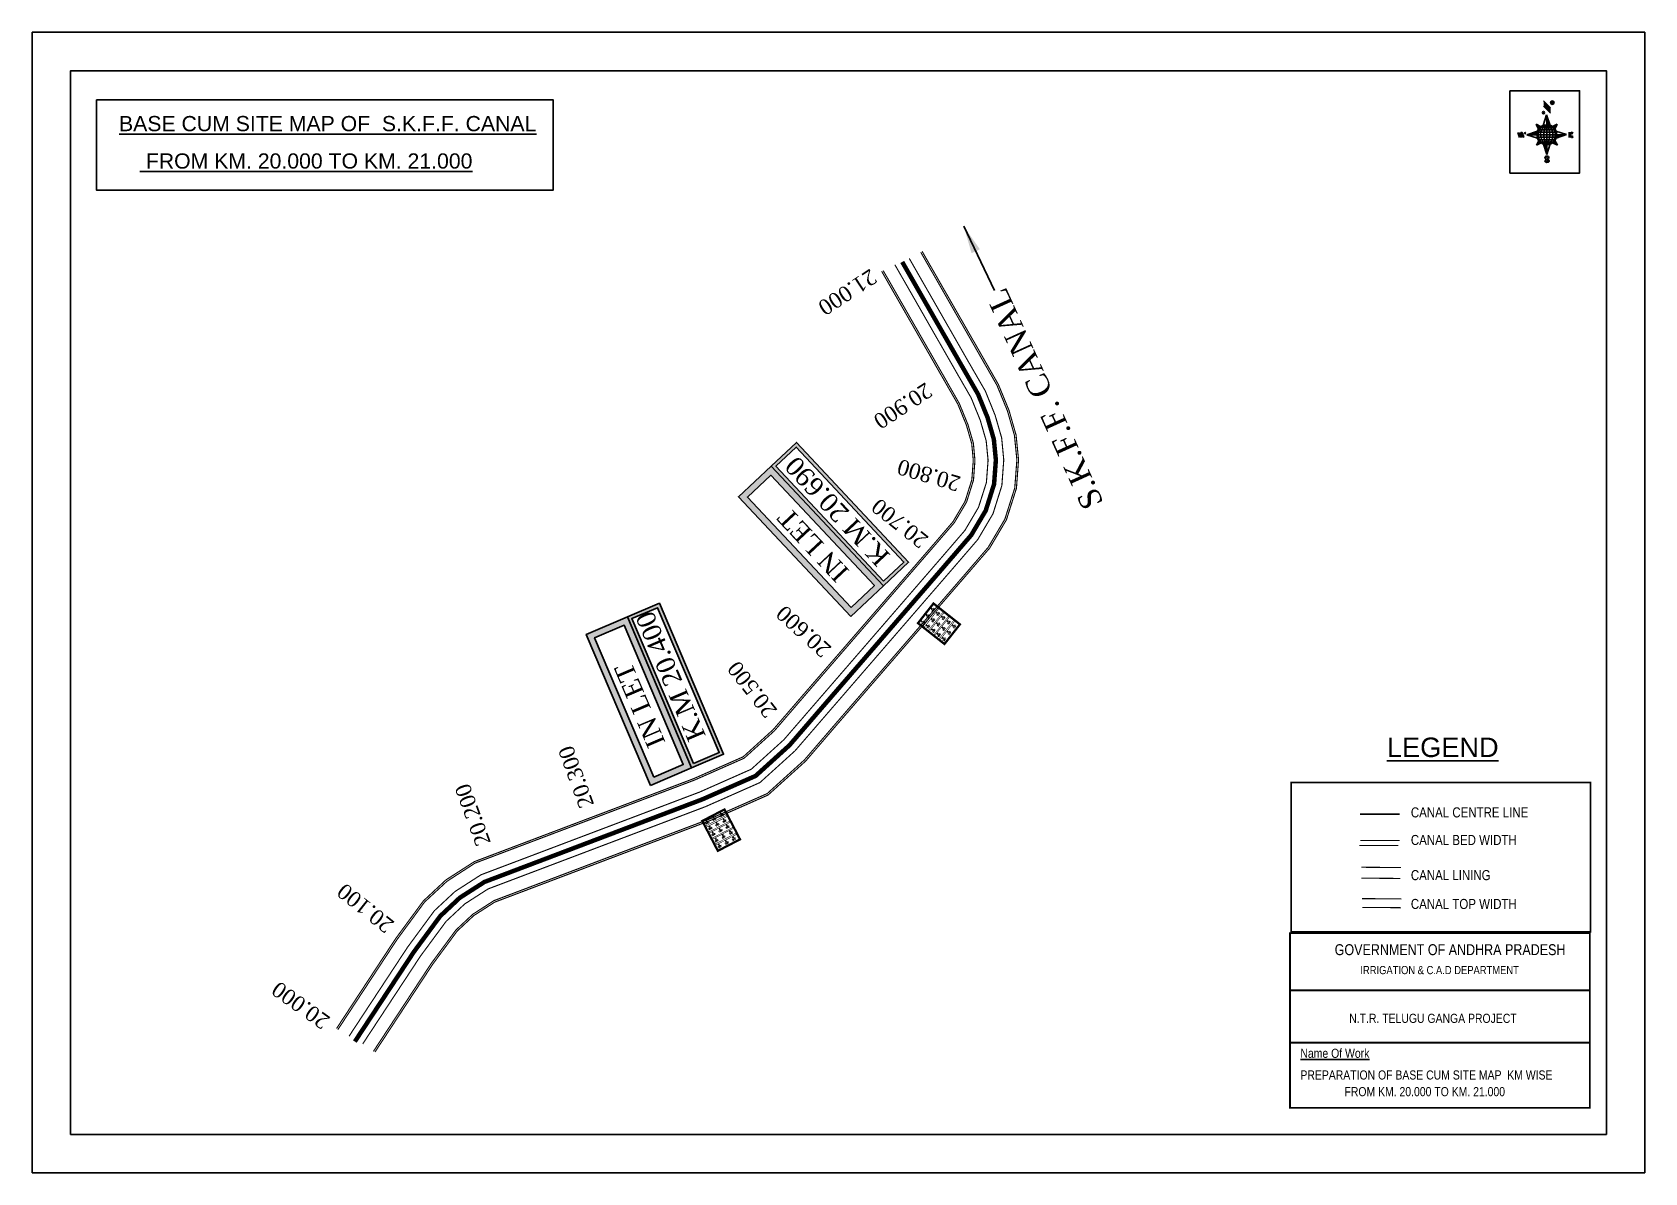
# Model space of a CAD drawing. Header units: inches. Extents: x 15 to 1465, y 11 to 1036.
import ezdxf
from ezdxf.enums import TextEntityAlignment as Align

# ---------------------------------------------------------------- set-up
doc = ezdxf.new("R2010")
doc.units = ezdxf.units.IN
doc.header["$MEASUREMENT"] = 0
for name, color, linetype in [('AQUADUCT', 1, 'Continuous'), ('bed with', 5, 'Continuous'), ('BLOCK', 7, 'Continuous'), ('bord', 1, 'Continuous'), ('C LINE COO', 6, 'Continuous'), ('cahnige', 7, 'Continuous'), ('FRAME 025', 7, 'Continuous'), ('lining', 4, 'Continuous'), ('TABLE', 7, 'Continuous'), ('TEXT', 7, 'Continuous'), ('TITLEBLOCK', 7, 'Continuous'), ('top of bund', 1, 'Continuous'), ('V', 6, 'Continuous'), ('ZSTU', 7, 'Continuous')]:
    doc.layers.add(name, color=color, linetype=linetype)
doc.styles.add('5mm', font='times.ttf', dxfattribs={"height": 3})
doc.styles.add('A', font='arial.ttf')
doc.styles.add('ARIALN', font='ARIALN.TTF')
doc.styles.get("Standard").update_dxf_attribs({"font": 'arial.ttf'})
doc.dimstyles.get("Standard").update_dxf_attribs({"dimtxt": 0.18, "dimasz": 0.18, "dimexe": 0.18, "dimexo": 0.0625, "dimgap": 0.09, "dimtad": 0, "dimtih": 1, "dimtoh": 1, "dimdec": 4, "dimzin": 0, "dimdsep": 46, "dimtxsty": 'Standard', "dimcen": 0.09, "dimadec": 0, "dimazin": 0, "dimtfac": 1, "dimtdec": 4, "dimtofl": 0, "dimtmove": 0, "dimatfit": 3, "dimfxl": 1, "dimtolj": 1, "dimtzin": 0, "dimarcsym": 0})
pattern_1 = [(267.297113149, (-8720374.938, 50637915.138), (10.5367255337, -0.497431438), [])]
pattern_2 = [(357.297113149, (-8720374.938, 50637915.138), (0.497431438, 10.5367255337), [])]

# ---------------------------------------------------------------- blocks, each defined once
blk = doc.blocks.new('IN')
at = {"layer": 'ZSTU'}
for points in [[(319839.5, 1602417.4), (319839.6, 1602417.3), (319839.5, 1602417.1), (319839.3, 1602417.3)], [(319846.6, 1602417.4), (319846.8, 1602417.3), (319846.6, 1602417.1), (319846.4, 1602417.3)], [(319853.9, 1602417.4), (319854.1, 1602417.3), (319853.9, 1602417.1), (319853.7, 1602417.3)], [(319839.5, 1602411.6), (319839.6, 1602411.5), (319839.5, 1602411.3), (319839.3, 1602411.5)], [(319839.5, 1602405.5), (319839.6, 1602405.4), (319839.5, 1602405.2), (319839.3, 1602405.4)], [(319846.6, 1602411.6), (319846.8, 1602411.5), (319846.6, 1602411.3), (319846.4, 1602411.5)], [(319846.6, 1602405.5), (319846.8, 1602405.4), (319846.6, 1602405.2), (319846.4, 1602405.4)], [(319853.9, 1602411.6), (319854.1, 1602411.5), (319853.9, 1602411.3), (319853.7, 1602411.5)], [(319853.9, 1602405.5), (319854.1, 1602405.4), (319853.9, 1602405.2), (319853.7, 1602405.4)], [(319839.5, 1602399.3), (319839.6, 1602399.1), (319839.5, 1602398.9), (319839.3, 1602399.1)], [(319839.5, 1602393.2), (319839.6, 1602393), (319839.5, 1602392.8), (319839.3, 1602393)], [(319846.6, 1602399.3), (319846.8, 1602399.1), (319846.6, 1602398.9), (319846.4, 1602399.1)], [(319846.6, 1602393.2), (319846.8, 1602393), (319846.6, 1602392.8), (319846.4, 1602393)], [(319853.9, 1602399.3), (319854.1, 1602399.1), (319853.9, 1602398.9), (319853.7, 1602399.1)], [(319853.9, 1602393.2), (319854.1, 1602393), (319853.9, 1602392.8), (319853.7, 1602393)]]:
    blk.add_hatch(color=4, dxfattribs=at).paths.add_polyline_path(points)
at = {"layer": 'ZSTU', "color": 9, "const_width": 2}
blk.add_lwpolyline([(319836.1, 1602418.7), (319858.6, 1602418.7), (319858.6, 1602388.4), (319836.1, 1602388.4)], close=True, dxfattribs=at)
at = {"layer": 'ZSTU', "color": 4, "const_width": 0.5}
for points in [[(319839.5, 1602417.1), (319838.5, 1602416.1)], [(319839.5, 1602417.1), (319840.5, 1602416.1)], [(319839.5, 1602414.2), (319839.5, 1602416.7)], [(319846.6, 1602417.1), (319845.6, 1602416.1)], [(319846.6, 1602417.1), (319847.7, 1602416.1)], [(319846.6, 1602414.2), (319846.6, 1602416.7)], [(319853.9, 1602417.1), (319852.9, 1602416.1)], [(319853.9, 1602417.1), (319855, 1602416.1)], [(319853.9, 1602414.2), (319853.9, 1602416.7)], [(319839.5, 1602411.3), (319838.5, 1602410.3)], [(319839.5, 1602405.2), (319838.5, 1602404.2)], [(319839.5, 1602411.3), (319840.5, 1602410.3)], [(319839.5, 1602408.4), (319839.5, 1602410.9)], [(319839.5, 1602405.2), (319840.5, 1602404.2)], [(319839.5, 1602402.3), (319839.5, 1602404.9)], [(319846.6, 1602411.3), (319845.6, 1602410.3)], [(319846.6, 1602405.2), (319845.6, 1602404.2)], [(319846.6, 1602411.3), (319847.7, 1602410.3)], [(319846.6, 1602405.2), (319847.7, 1602404.2)], [(319846.6, 1602408.4), (319846.6, 1602410.9)], [(319846.6, 1602402.3), (319846.6, 1602404.9)], [(319853.9, 1602411.3), (319852.9, 1602410.3)], [(319853.9, 1602405.2), (319852.9, 1602404.2)], [(319853.9, 1602411.3), (319855, 1602410.3)], [(319853.9, 1602408.4), (319853.9, 1602410.9)], [(319853.9, 1602405.2), (319855, 1602404.2)], [(319853.9, 1602402.3), (319853.9, 1602404.9)], [(319839.5, 1602398.9), (319838.5, 1602397.9)], [(319839.5, 1602392.8), (319838.5, 1602391.9)], [(319839.5, 1602398.9), (319840.5, 1602397.9)], [(319839.5, 1602396.1), (319839.5, 1602398.6)], [(319839.5, 1602392.8), (319840.5, 1602391.8)], [(319839.5, 1602390), (319839.5, 1602392.5)], [(319846.6, 1602398.9), (319845.6, 1602397.9)], [(319846.6, 1602392.8), (319845.6, 1602391.9)], [(319846.6, 1602398.9), (319847.7, 1602397.9)], [(319846.6, 1602392.8), (319847.7, 1602391.8)], [(319846.6, 1602396.1), (319846.6, 1602398.6)], [(319846.6, 1602390), (319846.6, 1602392.5)], [(319853.9, 1602398.9), (319852.9, 1602397.9)], [(319853.9, 1602392.8), (319852.9, 1602391.9)], [(319853.9, 1602398.9), (319855, 1602397.9)], [(319853.9, 1602396.1), (319853.9, 1602398.6)], [(319853.9, 1602392.8), (319855, 1602391.8)], [(319853.9, 1602390), (319853.9, 1602392.5)]]:
    blk.add_lwpolyline(points, dxfattribs=at)
at = {"layer": 'ZSTU', "color": 4}
for points in [[(319839.5, 1602417.4), (319839.6, 1602417.3), (319839.5, 1602417.1), (319839.3, 1602417.3), (319839.5, 1602417.4)], [(319846.6, 1602417.4), (319846.8, 1602417.3), (319846.6, 1602417.1), (319846.4, 1602417.3), (319846.6, 1602417.4)], [(319853.9, 1602417.4), (319854.1, 1602417.3), (319853.9, 1602417.1), (319853.7, 1602417.3), (319853.9, 1602417.4)], [(319838.2, 1602415.2), (319838.2, 1602415.8)], [(319838.2, 1602409.4), (319838.2, 1602410)], [(319838.2, 1602403.3), (319838.2, 1602403.9)], [(319838.5, 1602414.2), (319838.5, 1602414.8)], [(319838.5, 1602408.4), (319838.5, 1602409)], [(319838.5, 1602402.3), (319838.5, 1602402.9)], [(319838.7, 1602409.4), (319838.7, 1602410)], [(319838.7, 1602403.3), (319838.7, 1602403.9)], [(319839.5, 1602411.6), (319839.6, 1602411.5), (319839.5, 1602411.3), (319839.3, 1602411.5), (319839.5, 1602411.6)], [(319839.5, 1602405.5), (319839.6, 1602405.4), (319839.5, 1602405.2), (319839.3, 1602405.4), (319839.5, 1602405.5)], [(319840, 1602415.2), (319840, 1602415.8)], [(319840, 1602409.4), (319840, 1602410)], [(319840, 1602403.3), (319840, 1602403.9)], [(319840.4, 1602414.3), (319840.4, 1602414.9)], [(319840.4, 1602408.5), (319840.4, 1602409.1)], [(319840.4, 1602402.4), (319840.4, 1602403)], [(319840.7, 1602415.3), (319840.7, 1602415.9)], [(319840.7, 1602409.5), (319840.7, 1602410.1)], [(319840.7, 1602403.4), (319840.7, 1602404)], [(319845.4, 1602415.2), (319845.4, 1602415.8)], [(319845.4, 1602409.4), (319845.4, 1602410)], [(319845.4, 1602403.3), (319845.4, 1602403.9)], [(319845.6, 1602414.2), (319845.6, 1602414.8)], [(319845.6, 1602408.4), (319845.6, 1602409)], [(319845.6, 1602402.3), (319845.6, 1602402.9)], [(319845.8, 1602415.2), (319845.8, 1602415.7)], [(319845.8, 1602409.4), (319845.8, 1602410)], [(319845.8, 1602403.3), (319845.8, 1602403.9)], [(319846.6, 1602411.6), (319846.8, 1602411.5), (319846.6, 1602411.3), (319846.4, 1602411.5), (319846.6, 1602411.6)], [(319846.6, 1602405.5), (319846.8, 1602405.4), (319846.6, 1602405.2), (319846.4, 1602405.4), (319846.6, 1602405.5)], [(319847.1, 1602415.2), (319847.1, 1602415.8)], [(319847.1, 1602409.4), (319847.1, 1602410)], [(319847.1, 1602403.3), (319847.1, 1602403.9)], [(319847.5, 1602414.3), (319847.5, 1602414.9)], [(319847.5, 1602408.5), (319847.5, 1602409.1)], [(319847.5, 1602402.4), (319847.5, 1602403)], [(319847.8, 1602415.3), (319847.8, 1602415.9)], [(319847.8, 1602409.5), (319847.8, 1602410.1)], [(319847.8, 1602403.4), (319847.8, 1602404)], [(319852.6, 1602415.2), (319852.6, 1602415.8)], [(319852.6, 1602409.4), (319852.6, 1602410)], [(319852.6, 1602403.3), (319852.6, 1602403.9)], [(319852.9, 1602414.2), (319852.9, 1602414.8)], [(319852.9, 1602408.4), (319852.9, 1602409)], [(319852.9, 1602402.3), (319852.9, 1602402.9)], [(319853.1, 1602415.2), (319853.1, 1602415.7)], [(319853.1, 1602409.4), (319853.1, 1602410)], [(319853.1, 1602403.3), (319853.1, 1602403.9)], [(319853.9, 1602411.6), (319854.1, 1602411.5), (319853.9, 1602411.3), (319853.7, 1602411.5), (319853.9, 1602411.6)], [(319853.9, 1602405.5), (319854.1, 1602405.4), (319853.9, 1602405.2), (319853.7, 1602405.4), (319853.9, 1602405.5)], [(319854.4, 1602415.2), (319854.4, 1602415.8)], [(319854.4, 1602409.4), (319854.4, 1602410)], [(319854.4, 1602403.3), (319854.4, 1602403.9)], [(319854.8, 1602414.3), (319854.8, 1602414.9)], [(319854.8, 1602408.5), (319854.8, 1602409.1)], [(319854.8, 1602402.4), (319854.8, 1602403)], [(319855.1, 1602415.3), (319855.1, 1602415.9)], [(319855.1, 1602409.5), (319855.1, 1602410.1)], [(319855.1, 1602403.4), (319855.1, 1602404)], [(319838.2, 1602397), (319838.2, 1602397.6)], [(319838.2, 1602391), (319838.2, 1602391.6)], [(319838.5, 1602396.1), (319838.5, 1602396.7)], [(319838.5, 1602390), (319838.5, 1602390.6)], [(319838.7, 1602397), (319838.7, 1602397.6)], [(319838.7, 1602390.9), (319838.7, 1602391.5)], [(319839.5, 1602399.3), (319839.6, 1602399.1), (319839.5, 1602398.9), (319839.3, 1602399.1), (319839.5, 1602399.3)], [(319839.5, 1602393.2), (319839.6, 1602393), (319839.5, 1602392.8), (319839.3, 1602393), (319839.5, 1602393.2)], [(319840, 1602397), (319840, 1602397.6)], [(319840, 1602391), (319840, 1602391.6)], [(319840.4, 1602396.2), (319840.4, 1602396.7)], [(319840.4, 1602390.1), (319840.4, 1602390.7)], [(319840.7, 1602397.1), (319840.7, 1602397.7)], [(319840.7, 1602391.1), (319840.7, 1602391.7)], [(319845.4, 1602397), (319845.4, 1602397.6)], [(319845.4, 1602391), (319845.4, 1602391.6)], [(319845.6, 1602396.1), (319845.6, 1602396.7)], [(319845.6, 1602390), (319845.6, 1602390.6)], [(319845.8, 1602397), (319845.8, 1602397.6)], [(319845.8, 1602390.9), (319845.8, 1602391.5)], [(319846.6, 1602399.3), (319846.8, 1602399.1), (319846.6, 1602398.9), (319846.4, 1602399.1), (319846.6, 1602399.3)], [(319846.6, 1602393.2), (319846.8, 1602393), (319846.6, 1602392.8), (319846.4, 1602393), (319846.6, 1602393.2)], [(319847.1, 1602397), (319847.1, 1602397.6)], [(319847.1, 1602391), (319847.1, 1602391.6)], [(319847.5, 1602396.2), (319847.5, 1602396.7)], [(319847.5, 1602390.1), (319847.5, 1602390.7)], [(319847.8, 1602397.1), (319847.8, 1602397.7)], [(319847.8, 1602391.1), (319847.8, 1602391.7)], [(319852.6, 1602397), (319852.6, 1602397.6)], [(319852.6, 1602391), (319852.6, 1602391.6)], [(319852.9, 1602396.1), (319852.9, 1602396.7)], [(319852.9, 1602390), (319852.9, 1602390.6)], [(319853.1, 1602397), (319853.1, 1602397.6)], [(319853.1, 1602390.9), (319853.1, 1602391.5)], [(319853.9, 1602399.3), (319854.1, 1602399.1), (319853.9, 1602398.9), (319853.7, 1602399.1), (319853.9, 1602399.3)], [(319853.9, 1602393.2), (319854.1, 1602393), (319853.9, 1602392.8), (319853.7, 1602393), (319853.9, 1602393.2)], [(319854.4, 1602397), (319854.4, 1602397.6)], [(319854.4, 1602391), (319854.4, 1602391.6)], [(319854.8, 1602396.2), (319854.8, 1602396.7)], [(319854.8, 1602390.1), (319854.8, 1602390.7)], [(319855.1, 1602397.1), (319855.1, 1602397.7)], [(319855.1, 1602391.1), (319855.1, 1602391.7)]]:
    blk.add_lwpolyline(points, dxfattribs=at)
at = {"layer": 'ZSTU', "color": 8, "const_width": 0.5}
for points in [[(319836.1, 1602413.3), (319858.6, 1602413.3)], [(319836.1, 1602412), (319858.6, 1602412)], [(319836.1, 1602407.2), (319858.6, 1602407.2)], [(319836.1, 1602406.1), (319858.6, 1602406.1)], [(319836.1, 1602400.9), (319858.6, 1602400.9)], [(319836.1, 1602399.9), (319858.6, 1602399.9)], [(319836.1, 1602395), (319858.6, 1602395)], [(319836.1, 1602393.8), (319858.6, 1602393.8)]]:
    blk.add_lwpolyline(points, dxfattribs=at)
blk = doc.blocks.new('*X4')
at = {"color": 0, "linetype": 'Continuous'}
for p, q in [((6321.6, 240.5), (6322.3, 241.2)), ((6321.6, 240.3), (6322.3, 241)), ((6321.6, 240.1), (6322.3, 240.8)), ((6321.6, 239.9), (6322.4, 240.7)), ((6321.6, 239.8), (6322.4, 240.6)), ((6321.6, 239.6), (6322.5, 240.5)), ((6321.6, 239.4), (6322.5, 240.3)), ((6321.6, 239.2), (6322.6, 240.2)), ((6321.7, 239.1), (6322.6, 240.1)), ((6321.8, 240.8), (6322.4, 241.4)), ((6321.8, 239), (6322.7, 240)), ((6321.8, 239), (6322.8, 239.9)), ((6321.9, 238.9), (6322.9, 239.8)), ((6322, 238.8), (6323, 239.7)), ((6322.1, 241.3), (6322.4, 241.6)), ((6322.1, 238.7), (6323.1, 239.6)), ((6322.2, 238.6), (6323.1, 239.6)), ((6322.3, 238.5), (6323.2, 239.5)), ((6322.4, 238.5), (6323.3, 239.4)), ((6322.5, 238.4), (6323.4, 239.3)), ((6322.7, 238.4), (6323.6, 239.3)), ((6322.8, 238.3), (6323.7, 239.2)), ((6322.9, 238.3), (6323.8, 239.1)), ((6323.1, 238.2), (6323.9, 239.1)), ((6323.2, 238.2), (6324, 239)), ((6323.3, 238.2), (6324.2, 239)), ((6323.5, 238.1), (6324.3, 238.9)), ((6323.7, 238.1), (6324.4, 238.9)), ((6323.8, 238.1), (6324.6, 238.8)), ((6324.1, 238.2), (6324.7, 238.8)), ((6324.3, 238.3), (6324.9, 238.8)), ((6324.6, 238.3), (6325.1, 238.8)), ((6324.8, 238.4), (6325.2, 238.8)), ((6325.1, 238.5), (6325.4, 238.8)), ((6325.4, 238.6), (6325.6, 238.8))]:
    blk.add_line(p, q, dxfattribs=at)
blk = doc.blocks.new('*X3')
at = {"color": 0, "linetype": 'Continuous'}
for p, q in [((6324.4, 240.3), (6324.5, 240.4)), ((6324.6, 240.3), (6324.8, 240.5)), ((6324.7, 240.2), (6325, 240.5)), ((6324.8, 240.2), (6325.2, 240.6)), ((6325, 240.1), (6325.5, 240.6)), ((6325.1, 240.1), (6325.6, 240.6)), ((6325.2, 240), (6325.8, 240.6)), ((6325.3, 240), (6326, 240.6)), ((6325.4, 239.9), (6326.1, 240.6)), ((6325.5, 239.8), (6326.2, 240.5)), ((6325.6, 239.8), (6326.3, 240.5)), ((6325.7, 239.7), (6326.5, 240.4)), ((6325.9, 239.6), (6326.6, 240.3)), ((6326, 239.5), (6326.7, 240.3)), ((6326, 239.4), (6326.8, 240.2)), ((6326.1, 239.3), (6327, 240.2)), ((6326.2, 239.3), (6327.1, 240.1)), ((6326.3, 239.2), (6327.1, 240)), ((6326.4, 239.1), (6327.2, 239.9)), ((6326.5, 239), (6327.3, 239.8)), ((6326.5, 238.9), (6327.4, 239.7)), ((6326.6, 238.8), (6327.5, 239.6)), ((6326.7, 238.7), (6327.5, 239.5)), ((6326.8, 238.6), (6327.6, 239.4)), ((6326.8, 238.5), (6327.7, 239.3)), ((6326.8, 236.5), (6327.4, 237)), ((6326.9, 238.3), (6327.8, 239.2)), ((6326.9, 238.2), (6327.9, 239.1)), ((6326.9, 236.8), (6327.6, 237.4)), ((6327, 238.1), (6327.8, 239)), ((6327, 237.9), (6327.8, 238.8)), ((6327, 237.8), (6327.8, 238.6)), ((6327, 237.6), (6327.8, 238.4)), ((6327, 237.4), (6327.8, 238.2)), ((6327, 237.3), (6327.8, 238)), ((6327, 237.1), (6327.8, 237.9))]:
    blk.add_line(p, q, dxfattribs=at)
blk = doc.blocks.new('H')
at = {"layer": 'bord', "extrusion": (0.000427885, 0.004792, 0.999988)}
h = blk.add_hatch(dxfattribs=at)
h.set_pattern_fill('LINE', color=8, scale=84.387686, angle=-2.7029, style=0)
h.set_pattern_definition(pattern_2)
h.paths.add_polyline_path([(-492, 786, -0.090992), (-448, 775), (-486, 912)])
h = blk.add_hatch(dxfattribs=at)
h.set_pattern_fill('LINE', color=8, scale=84.387686, angle=-92.7029, style=0)
h.set_pattern_definition(pattern_1)
h.paths.add_polyline_path([(-625, 665, -0.090992), (-615, 710), (-751, 671)])
h = blk.add_hatch(dxfattribs=at)
h.set_pattern_fill('LINE', color=8, scale=84.387686, angle=-92.7029, style=0)
h.set_pattern_definition(pattern_1)
h.paths.add_polyline_path([(-246, 647), (-372, 653, -0.090992), (-382, 609)])
h = blk.add_hatch(dxfattribs=at)
h.set_pattern_fill('LINE', color=8, scale=84.387686, angle=-2.7029, style=0)
h.set_pattern_definition(pattern_2)
h.paths.add_polyline_path([(-504, 533, -0.090992), (-549, 543), (-510, 406)])
for p, q in [((-516, 1087, -1217), (-432, 994, -1217)), ((-538, 774, -1216), (-487, 906, -1216)), ((-519, 1020, -1217), (-435, 927, -1216)), ((-487, 906, -1216), (-493, 780, -1216)), ((-487, 906, -1216), (-448, 769, -1216)), ((-865, 701, -1215), (-847, 638, -1215)), ((-847, 700, -1215), (-829, 637, -1215)), ((-829, 699, -1215), (-811, 636, -1215)), ((-829, 699, -1215), (-811, 698, -1215)), ((-811, 698, -1215), (-794, 635, -1215)), ((-752, 665, -1215), (-615, 704, -1215)), ((-752, 665, -1215), (-625, 659, -1215)), ((-619, 614, -1215), (-752, 665, -1215)), ((-627, 794, -1216), (-567, 760, -1216)), ((-627, 794, -1216), (-584, 747, -1215)), ((-599, 731, -1215), (-627, 794, -1216)), ((-421, 753, -1216), (-359, 781, -1216)), ((-359, 781, -1216), (-405, 739, -1216)), ((-359, 781, -1216), (-392, 721, -1215)), ((-246, 641, -1215), (-383, 603, -1215)), ((-379, 693, -1215), (-246, 641, -1215)), ((-373, 647, -1215), (-246, 641, -1215)), ((-213, 669, -1215), (-217, 601, -1215)), ((-197, 600, -1215), (-194, 668, -1215)), ((-639, 526, -1214), (-606, 585, -1215)), ((-639, 526, -1214), (-593, 568, -1215)), ((-577, 553, -1215), (-639, 526, -1214)), ((-511, 400, -1214), (-549, 537, -1214)), ((-460, 533, -1215), (-511, 400, -1214)), ((-505, 527, -1214), (-511, 400, -1214)), ((-371, 513, -1214), (-431, 546, -1215)), ((-371, 513, -1214), (-414, 560, -1215)), ((-399, 576, -1215), (-371, 513, -1214))]:
    blk.add_line(p, q, dxfattribs=at)
at = {"layer": 'bord', "color": 8, "linetype": 'ByBlock', "extrusion": (0.000427885, 0.004792, 0.999988)}
for p, q in [((-373, 647, -1215), (-625, 659, -1215)), ((-378, 616, -1215), (-623, 628, -1215)), ((-375, 679, -1215), (-620, 691, -1215)), ((-386, 711, -1215), (-605, 722, -1215)), ((-411, 744, -1216), (-578, 752, -1216)), ((-493, 780, -1216), (-505, 527, -1214)), ((-392, 585, -1215), (-611, 595, -1215)), ((-420, 555, -1215), (-587, 562, -1215))]:
    blk.add_line(p, q, dxfattribs=at)
at = {"layer": 'bord', "extrusion": (0.000427885, 0.004792, 0.999988), "elevation": -1212}
for points, const_width in [([(-522, 960), (-516, 1093)], 1.61), ([(-434, 933), (-428, 1066)], 1.61), ([(-870, 707), (-846, 706)], 0.642), ([(-829, 643), (-855, 644)], 0.642), ([(-829, 643), (-821, 678)], 0.642), ([(-811, 642), (-784, 641)], 0.642), ([(-793, 641), (-782, 694)], 0.642), ([(-223, 676), (-174, 673)], 0.706), ([(-195, 645), (-185, 644)], 0.706), ([(-177, 605), (-226, 607)], 0.706)]:
    blk.add_lwpolyline(points, dxfattribs=dict(at, const_width=const_width))
for points, const_width in [([(-414, 1073, 1), (-398, 1058, 1)], 22.3), ([(-530, 950, 1), (-520, 939, 1)], 14.8), ([(-776, 697, 1), (-769, 690, 1)], 8.9), ([(-180, 618, 1), (-173, 611, 1)], 9.79), ([(-178, 667, 1), (-171, 660, 1)], 9.79), ([(-525, 322, 1), (-533, 329, 1)], 11.1), ([(-490, 362, 1), (-498, 369, 1)], 11.1)]:
    blk.add_lwpolyline(points, format="xyb", close=True, dxfattribs=dict(at, const_width=const_width))
for points in [[(-537, 317), (-531, 310), (-520, 307), (-505, 307), (-494, 310), (-486, 318), (-487, 326), (-491, 333), (-494, 336), (-503, 341), (-522, 347), (-530, 352), (-534, 355), (-537, 363), (-537, 373), (-530, 381), (-520, 384), (-504, 384), (-493, 380), (-487, 373)], [(-522, 348), (-526, 354), (-528, 361), (-528, 371), (-526, 375), (-521, 381), (-515, 384)], [(-505, 307), (-499, 312), (-497, 319), (-497, 327), (-501, 335), (-509, 343)]]:
    blk.add_lwpolyline(points, dxfattribs=at)
at = {"layer": 'bord', "extrusion": (0.000427885, 0.004792, 0.999988)}
for centre, radius in [((-406, 1065, -1212), 22.3), ((-525, 944, -1212), 14.8), ((-773, 694, -1212), 8.9), ((-498, 659, -1212), 127), ((-177, 615, -1212), 9.79), ((-174, 663, -1212), 9.79), ((-529, 325, -1212), 11.1), ((-494, 365, -1212), 11.1)]:
    blk.add_circle(centre, radius, dxfattribs=at)
at = {"layer": 'bord', "color": 8, "linetype": 'ByBlock', "extrusion": (0.000427885, 0.004792, 0.999988)}
for centre, radius, start, end in [((-482, 658, -1212), 128, 94.9254, 259.6691), ((-437, 656, -1212), 141, 113.2864, 241.308), ((-316, 651, -1212), 222, 142.5892, 212.0053), ((-560, 662, -1212), 141, 293.2864, 61.308), ((-681, 668, -1212), 222, 322.5892, 32.0053), ((-515, 660, -1212), 128, 274.9254, 79.6691)]:
    blk.add_arc(centre, radius, start, end, dxfattribs=at)
at = {"layer": 'bord', "extrusion": (0.000427885, 0.004792, 0.999988)}
for points in [[(-516, 1093, -1212), (-431, 1000, -1212), (-519, 1026, -1212), (-434, 933, -1212)], [(-864, 707, -1212), (-846, 706, -1212), (-846, 644, -1212), (-829, 643, -1212)], [(-829, 705, -1212), (-811, 704, -1212), (-811, 642, -1212), (-793, 641, -1212)], [(-193, 674, -1212), (-197, 606, -1212), (-213, 675, -1212), (-216, 607, -1212)]]:
    blk.add_solid(points, dxfattribs=at)
at = {"layer": 'bord', "extrusion": (0.000427885, 0.004792, 0.999988), "xscale": 7.977342409717546, "yscale": 7.977342408231451, "zscale": 7.977342408476333, "rotation": 138.0840426661453}
for name, p in [('*X3', (38301, -31929, -1212)), ('*X4', (38314, -31951, -1212))]:
    blk.add_blockref(name, p, dxfattribs=at)
blk = doc.blocks.new('KKKK')
at = {"layer": 'cahnige', "color": 1, "style": '5mm'}
blk.add_text('S.K.F.F. CANAL', height=20, rotation=19.1758, dxfattribs=at).set_placement((317677.4, 1602113.8))
at = {"layer": 'ZSTU', "color": 1}
blk.add_leader([(317936.6, 1602216.4), (317876.5, 1602194.2)], dimstyle='Standard', override={"dimasz": 25, "dimgap": 0.09, "dimtad": 0}, dxfattribs=at)

msp = doc.modelspace()

# ---------------------------------------------------------------- hatches: boundary and pattern name
at = {"layer": 'C LINE COO'}
h = msp.add_hatch(color=200, dxfattribs=at)
h.paths.add_polyline_path([(780.4, 542.9), (683.6, 646.2), (702, 663.4), (798.8, 560.1)], flags=16)
h.paths.add_polyline_path([(780.3, 538.6), (679.3, 646.3), (702.1, 667.6), (803, 559.9)])
h = msp.add_hatch(color=135, dxfattribs=at)
h.set_gradient(color1=(141, 177, 78), color2=(107, 135, 59), one_color=1, tint=0.38)
h.paths.add_polyline_path([(751.2, 519.2), (658.1, 618.5), (679.1, 638.2), (772.2, 538.9)], flags=16)
h.paths.add_polyline_path([(750.9, 511.1), (650, 618.8), (679.3, 646.3), (780.3, 538.6)])
h = msp.add_hatch(color=200, dxfattribs=at)
h.paths.add_polyline_path([(609.5, 379), (554.1, 509.3), (577.3, 519.1), (632.7, 388.9)], flags=16)
h.paths.add_polyline_path([(607.9, 375.1), (550.1, 510.9), (578.9, 523.1), (636.6, 387.3)])
h = msp.add_hatch(color=135, dxfattribs=at)
h.set_gradient(color1=(141, 177, 78), color2=(107, 135, 59), one_color=1, tint=0.38)
h.paths.add_polyline_path([(573.9, 366.8), (520.6, 492.1), (547.1, 503.4), (600.4, 378.1)], flags=16)
h.paths.add_polyline_path([(570.9, 359.3), (513.1, 495.1), (550.1, 510.9), (607.9, 375.1)])

# ---------------------------------------------------------------- linework, layer by layer
at = {"linetype": 'ByBlock'}
for points in [[(15.1, 1036.3), (1464.8, 1036.3), (1464.8, 11.2), (15.1, 11.2)], [(1430.3, 45.7), (49.6, 45.7), (49.6, 1001.8), (1430.3, 1001.8)]]:
    msp.add_lwpolyline(points, close=True, dxfattribs=at)
at = {"linetype": 'ByBlock', "elevation": -0.1}
msp.add_lwpolyline([(1343.6, 983.7), (1406.2, 983.7), (1406.2, 909.7), (1343.6, 909.7)], close=True, dxfattribs=at)
at = {"layer": 'bed with', "const_width": 1}
for points in [[(790.6, 827.4), (845.6, 731.3), (859.2, 707.7), (867.4, 687.5), (872.7, 669.1), (874.4, 651.7), (872.9, 631.6), (865.8, 609.3), (853.6, 588.6), (835.1, 567.1), (717.2, 430.9), (690.8, 400.4), (661.5, 373.9), (614.9, 353.3), (418.5, 279), (395.2, 264), (376.6, 246.7), (352.5, 213.9), (299.9, 133.9)], [(803.5, 833.1), (857.8, 738.3), (871.9, 713.9), (880.7, 692.2), (886.6, 671.8), (888.5, 651.9), (886.8, 628.9), (878.8, 603.5), (865.1, 580.3), (845.8, 557.9), (727.9, 421.7), (700.9, 390.5), (669.3, 361.9), (620.2, 340.2), (424.9, 266.3), (403.9, 252.8), (387.2, 237.2), (364.1, 205.9), (312.2, 127)], [(1243.3, 305.4), (1241.2, 305.4), (1208.4, 305.4), (1208.2, 305.4)], [(1244.4, 309.8), (1241.2, 309.9), (1209.1, 309.8)]]:
    msp.add_lwpolyline(points, dxfattribs=at)
at = {"layer": 'BLOCK', "color": 4}
for p in [(853.7, 731.3), (877.8, 623.7), (817.4, 535.9), (748.2, 455.9), (695.8, 395.4), (527, 312.5), (434.4, 277.4), (361.2, 213.8), (306.6, 131.3)]:
    msp.add_point(p, dxfattribs=at)
at = {"layer": 'C LINE COO', "const_width": 4}
msp.add_lwpolyline([(797.2, 829.9), (851.7, 734.8), (865.5, 710.8), (874, 689.8), (879.6, 670.4), (881.4, 651.8), (879.8, 630.2), (872.3, 606.4), (859.3, 584.4), (840.4, 562.5), (722.5, 426.3), (695.8, 395.4), (665.4, 367.9), (617.5, 346.8), (421.7, 272.6), (399.5, 258.4), (381.9, 241.9), (358.3, 209.9), (305.1, 129.1)], dxfattribs=at)
at = {"layer": 'C LINE COO', "color": 105}
for points in [[(750.9, 511.1), (650, 618.8), (679.3, 646.3), (780.3, 538.6)], [(751.2, 519.2), (658.1, 618.5), (679.1, 638.2), (772.2, 538.9)], [(570.9, 359.3), (513.1, 495.1), (550.1, 510.9), (607.9, 375.1)], [(573.9, 366.8), (520.6, 492.1), (547.1, 503.4), (600.4, 378.1)]]:
    msp.add_lwpolyline(points, close=True, dxfattribs=at)
at = {"layer": 'C LINE COO'}
for p in [(810.9, 528.4), (618.2, 347)]:
    msp.add_point(p, dxfattribs=at)
at = {"layer": 'FRAME 025', "lineweight": -3, "const_width": 1.64}
for points in [[(1146.9, 361.9), (1416, 361.9), (1416, 227.7), (1146.9, 227.7)], [(1145.9, 226.5), (1415.4, 226.5), (1415.4, 69.5), (1145.9, 69.5)]]:
    msp.add_lwpolyline(points, close=True, dxfattribs=at)
for points in [[(1145.9, 175.2), (1415.4, 175.2)], [(1145.9, 128.1), (1415.4, 128.1)], [(1145.9, 69.5), (1415.4, 69.5)]]:
    msp.add_lwpolyline(points, dxfattribs=at)
at = {"layer": 'lining', "const_width": 1}
for points in [[(813.9, 838.6), (868, 744.1), (882.4, 719), (891.8, 696), (898.1, 674), (900.3, 652), (898.4, 626.7), (889.5, 598.7), (874.6, 573.5), (854.6, 550.2), (736.7, 414.1), (709.3, 382.3), (675.8, 352), (624.6, 329.4), (430.2, 255.8), (411.1, 243.5), (396, 229.4), (373.7, 199.2), (321.8, 120.3)], [(780.1, 822.1), (835.5, 725.5), (848.6, 702.5), (856.3, 683.7), (861.2, 666.9), (862.6, 651.6), (861.3, 633.8), (855.1, 614.1), (844, 595.4), (826.2, 574.8), (708.3, 438.6), (682.4, 408.5), (655.1, 383.8), (610.4, 364.1), (413.2, 289.5), (388, 273.2), (367.8, 254.5), (342.9, 220.6), (289.8, 139.8)], [(1210.1, 285.8), (1234.8, 285.6), (1245.5, 285.5)], [(1210.1, 276), (1236.9, 275.8), (1244.9, 275.7)]]:
    msp.add_lwpolyline(points, dxfattribs=at)
at = {"layer": 'top of bund', "color": 1, "const_width": 1}
for points in [[(815.1, 839.4), (869.3, 744.9), (883.7, 719.7), (893.2, 696.5), (899.6, 674.2), (901.8, 652.1), (899.9, 626.4), (890.9, 598.1), (875.8, 572.6), (855.7, 549.3), (737.8, 413.1), (710.4, 381.2), (676.6, 350.7), (625.2, 328), (430.8, 254.4), (412, 242.3), (397.1, 228.4), (374.9, 198.3), (323.2, 119.7)], [(778.7, 821.5), (834.2, 724.7), (847.3, 701.9), (854.9, 683.2), (859.7, 666.6), (861.1, 651.6), (859.8, 634.1), (853.7, 614.7), (842.8, 596.3), (825.1, 575.7), (707.2, 439.6), (681.3, 409.6), (654.3, 385.1), (609.9, 365.5), (412.5, 290.8), (387, 274.4), (366.7, 255.5), (341.7, 221.5), (288.7, 140.9)]]:
    msp.add_lwpolyline(points, dxfattribs=at)
at = {"layer": 'top of bund', "const_width": 1}
for points in [[(1210.6, 257.6), (1235.2, 257.4), (1246, 257.3)], [(1245.6, 249.4), (1237.7, 249.5), (1210.8, 249.7)]]:
    msp.add_lwpolyline(points, dxfattribs=at)
at = {"layer": 'V', "color": 6, "const_width": 0.229}
msp.add_lwpolyline([(1244.2, 333.4), (1241.6, 333.5), (1209, 333.4)], dxfattribs=at)
at = {"layer": 'V', "color": 6}
msp.add_lwpolyline([(1209, 333.4), (1244.2, 333.4)], dxfattribs=at)
at = {"layer": 'ZSTU'}
msp.add_lwpolyline([(72.9, 975.6), (483.3, 975.6), (483.3, 894.3), (72.9, 894.3)], close=True, dxfattribs=at)
at = {"layer": 'ZSTU', "color": 200}
for points in [[(780.3, 538.6), (679.3, 646.3), (702.1, 667.6), (803, 559.9)], [(780.4, 542.9), (683.6, 646.2), (702, 663.4), (798.8, 560.1)], [(607.9, 375.1), (550.1, 510.9), (578.9, 523.1), (636.6, 387.3)], [(609.5, 379), (554.1, 509.3), (577.3, 519.1), (632.7, 388.9)]]:
    msp.add_lwpolyline(points, close=True, dxfattribs=at)

# ---------------------------------------------------------------- block references
at = {"layer": 'AQUADUCT', "color": 1, "xscale": 0.0703495379661093, "yscale": 0.07034953800030053, "zscale": 0.07034953795990817, "rotation": 3.078330607406165}
msp.add_blockref('H', (1414.2, 900.2, 85.4), dxfattribs=at)
at = {"layer": 'ZSTU'}
for name, p, rotation in [('KKKK', (1625533.4, -168232.6), 95.28183797423972), ('IN', (1061998, -1242042.1), 51.78635738280852), ('IN', (455351.9, -1569149.4), 27.44588687639463)]:
    msp.add_blockref(name, p, dxfattribs=dict(at, rotation=rotation))

# ---------------------------------------------------------------- texts
at = {"layer": 'cahnige', "style": '5mm'}
for s, rotation, p in [('21.000', 213.3224, (768.4, 824.2)), ('20.900', 213.3224, (818.2, 722.1)), ('20.800', 163.6007, (850.7, 636.6)), ('20.700', 141.4065, (821.8, 582.3)), ('20.600', 137.6725, (734.4, 483.4)), ('20.500', 128.0782, (685.5, 427.1)), ('20.300', 110.1098, (520.4, 342.2)), ('20.200', 110.1098, (427.5, 308.1)), ('20.100', 141.5278, (341.4, 236.4)), ('20.000', 144.4362, (283.8, 150.5))]:
    msp.add_text(s, height=13.88, rotation=rotation, dxfattribs=at).set_placement(p)
at = {"layer": 'TABLE', "extrusion": (0.000201441, 0.004807, 0.999988), "style": 'A'}
msp.add_text('%%ULEGEND', height=17.48, rotation=359.9999, dxfattribs=at).set_placement((1283.2, 393.6, 2.2), align=Align.MIDDLE)
at = {"layer": 'TEXT', "color": 6}
for s, p in [('%%UBASE CUM SITE MAP OF  S.K.F.F. CANAL', (93.1, 947.4)), ('%%U FROM KM. 20.000 TO KM. 21.000', (111.9, 913.8))]:
    msp.add_text(s, height=13.655, dxfattribs=at).set_placement(p)
at = {"layer": 'TITLEBLOCK', "extrusion": (0.000201441, 0.004807, 0.999988), "style": 'ARIALN'}
for s, height, p in [('CANAL CENTRE LINE', 9.013, (1254.5, 330.6, 1.8)), ('CANAL BED WIDTH', 9.013, (1254.5, 305.8, 1.7)), ('CANAL LINING', 9.013, (1254.5, 274.2, 1.6)), ('CANAL TOP WIDTH', 9.013, (1254.5, 248.3, 1.4)), ('GOVERNMENT OF ANDHRA PRADESH ', 9.822, (1186, 206.8, -0.1)), ('IRRIGATION & C.A.D DEPARTMENT', 7.366, (1209.1, 189.7, -0.1)), ('N.T.R. TELUGU GANGA PROJECT', 8.185, (1199.1, 145.9, 0)), ('%%UName Of Work', 8.185, (1155.2, 114.5, -0.2)), ('PREPARATION OF BASE CUM SITE MAP  KM WISE', 8.185, (1155.2, 95, -0.3))]:
    msp.add_text(s, height=height, rotation=359.9999, dxfattribs=at).set_placement(p)
at = {"layer": 'TITLEBLOCK', "style": 'ARIALN'}
msp.add_text(' FROM KM. 20.000 TO KM. 21.000', height=8.185, rotation=359.9999, dxfattribs=at).set_placement((1192.2, 80))
at = {"layer": 'ZSTU', "style": '5mm'}
for s, rotation, p in [('K.M 20.690', 133.1418, (787.2, 566.3)), ('IN LET', 133.1418, (750.5, 552)), ('K.M 20.400', 113.0463, (620.9, 403.8)), ('IN LET', 113.0463, (584.6, 397.9))]:
    msp.add_text(s, height=16.84, rotation=rotation, dxfattribs=at).set_placement(p)

doc.saveas('drawing.dxf')
